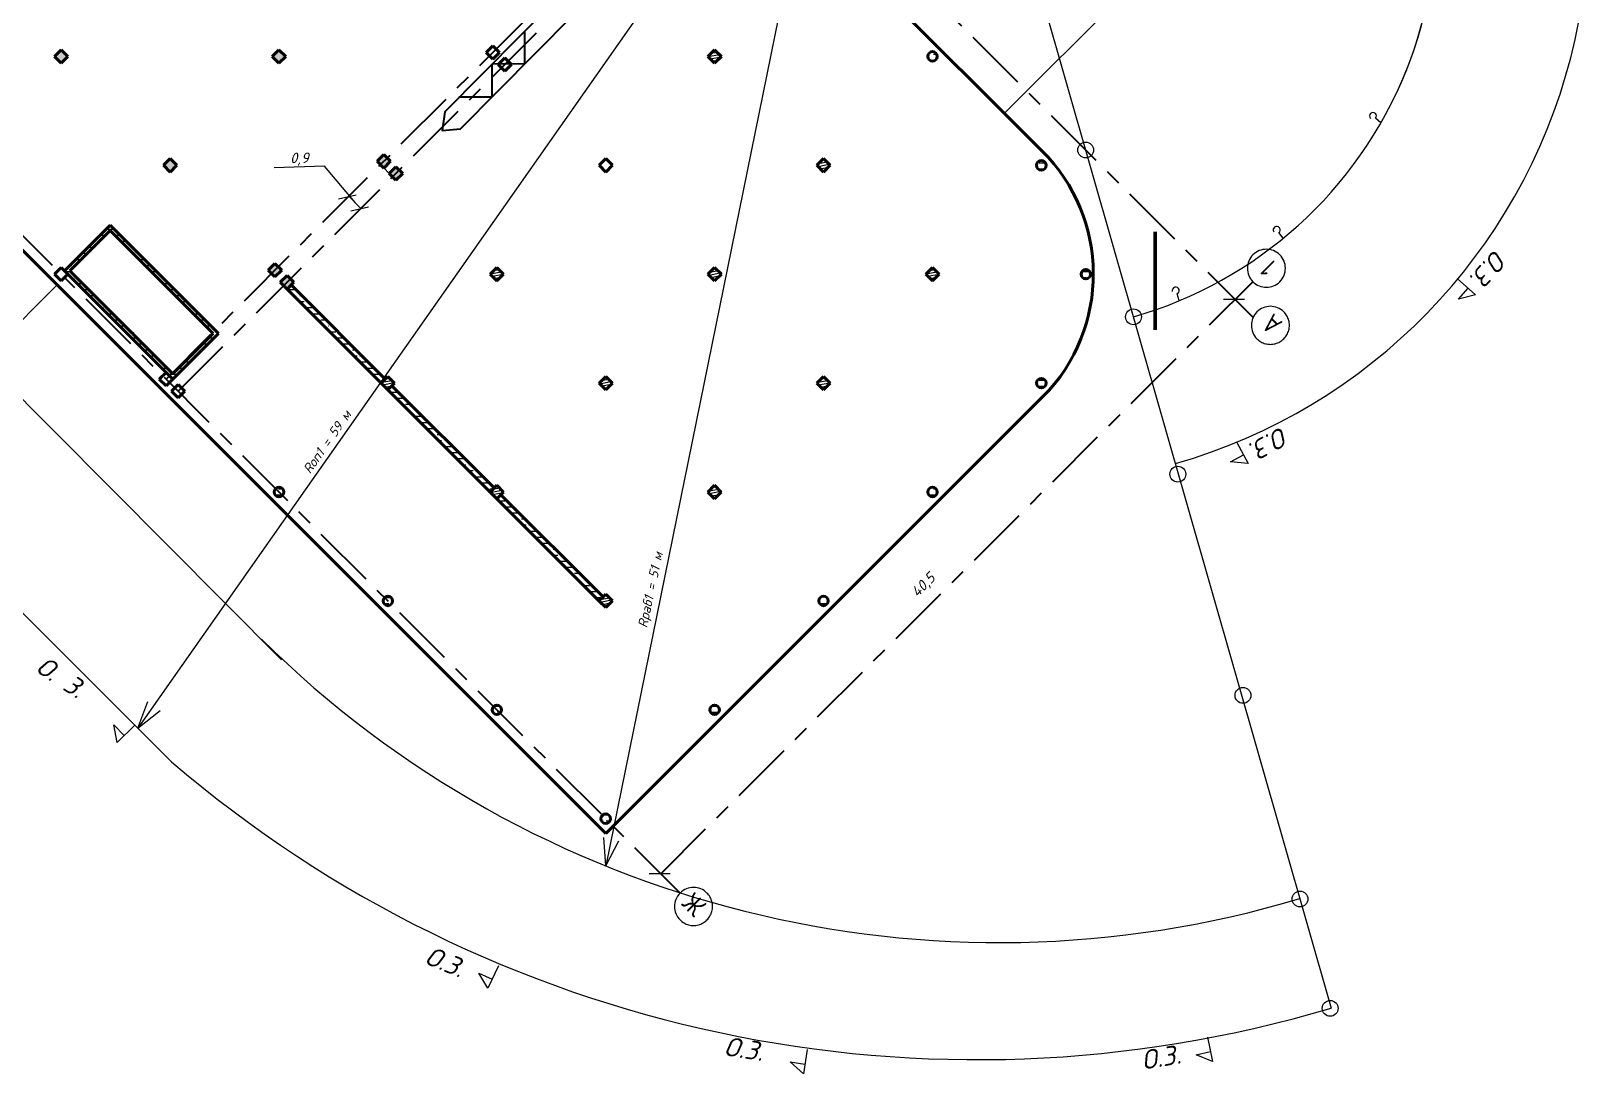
# Model space of a CAD drawing. Header units: millimetres. Extents: x 2279 to 5236, y 896 to 2828.
# Drawn here: x 2937.1 to 3232.1, y 2375.6 to 2573.1 of the extents above; entities that cross this region are included whole.
import ezdxf

# ---------------------------------------------------------------- set-up
doc = ezdxf.new("R2010")
doc.units = ezdxf.units.MM
for name, pattern in [('ACAD_ISO04W100', [30, 24, -3, 0, -3]), ('ADSK_Линия сетки', [21, 12, -3, 3, -3]), ('ADSK_Сверху', [4.5, 3, -1.5])]:
    doc.linetypes.add(name, pattern=pattern)
for name, color, linetype in [('PDF _!!ОСНОВНАЯ', 7, 'Continuous'), ('PDF _!!ТОНКАЯ', 7, 'Continuous'), ('PDF _0', 7, 'Continuous'), ('PDF _Текст', 7, 'Continuous'), ('оси', 240, 'ACAD_ISO04W100')]:
    doc.layers.add(name, color=color, linetype=linetype)
for name, color, linetype, lineweight in [('Колонны', 7, 'Continuous', 18), ('Лестницы', 7, 'Continuous', 18), ('Несущие колонны', 7, 'Continuous', 18), ('Перекрытия', 7, 'Continuous', 18), ('Стены разрез', 7, 'Continuous', 40)]:
    doc.layers.add(name, color=color, linetype=linetype, lineweight=lineweight)
doc.styles.add('GOST Common_1', font='GOST_Common.ttf', dxfattribs={"width": 0.9, "height": 1000})
doc.styles.add('PDF ISOCPEUR Italic', font='isocpeui.ttf')
pattern_1 = [(180, (3046.834, 2550.3535), (-2.000961, -1.1434064), [2.858516, -0.571703, 0.02415, -0.547553])]
pattern_2 = [(11, (16760.01376, -1012.47667), (-0.09693097, 0.49866661), [])]

# ---------------------------------------------------------------- blocks, each defined once
blk = doc.blocks.new('ADSK_Колонна бетонная_Квадратная - 500x500-299792-Первый этаж 0_000')
at = {"layer": 'Несущие колонны', "lineweight": 40}
for p, q in [((250, 250), (-250, 250)), ((-250, 250), (-250, -250)), ((250, -250), (250, 250)), ((-250, -250), (250, -250))]:
    blk.add_line(p, q, dxfattribs=at)
blk = doc.blocks.new('ADSK_Колонна бетонная_Квадратная - 500x500-328829-Первый этаж 0_000')
at = {"layer": 'Несущие колонны', "lineweight": 40}
for p, q in [((250, 250), (-250, 250)), ((-250, 250), (-250, -250)), ((250, -250), (250, 250)), ((-250, -250), (250, -250))]:
    blk.add_line(p, q, dxfattribs=at)
blk = doc.blocks.new('Ось сетки - D10-4847-Первый этаж 0_000')
at = {"layer": 'оси', "lineweight": 18}
for start, end in [(360, 180), (180, 360)]:
    blk.add_arc((0, 0), 5, start, end, dxfattribs=at)

msp = doc.modelspace()

# ---------------------------------------------------------------- hatches: boundary and pattern name
at = {"linetype": 'ByBlock', "lineweight": 20, "ltscale": 10}
h = msp.add_hatch(dxfattribs=at)
h.set_pattern_fill('ANSI35', color=256, scale=0.2, angle=320)
h.set_pattern_definition([(5, (16760.0138, -1012.4767), (-0.11068779, 1.26516727), []), (5, (16760.7017, -1013.0539), (-0.11068779, 1.26516727), [1.5875, -0.3175, 0, -0.3175])])
h.paths.add_polyline_path([(2901.52, 2652.05), (2900.25, 2650.78), (2901.52, 2649.51), (2902.8, 2650.78)])
h.paths.add_polyline_path([(2901.52, 2610.8), (2900.25, 2609.53), (2901.52, 2608.26), (2902.8, 2609.53)])
h.paths.add_polyline_path([(2860.27, 2608.26), (2860.91, 2608.89), (2859.63, 2610.17), (2859, 2609.53)])
h.paths.add_polyline_path([(2860.91, 2608.89), (2861.54, 2609.53), (2860.27, 2610.8), (2859.63, 2610.17)])
h.paths.add_polyline_path([(2839.64, 2630.16), (2840.28, 2630.79), (2839.64, 2631.43), (2838.37, 2630.16), (2839.64, 2628.88), (2840.28, 2629.52)])
h.paths.add_polyline_path([(2840.28, 2629.52), (2840.92, 2630.16), (2840.28, 2630.79), (2839.64, 2630.16)])
h.paths.add_polyline_path([(2880.9, 2590.18), (2880.26, 2589.54), (2881.53, 2588.27), (2882.17, 2588.9)])
h.paths.add_polyline_path([(2880.9, 2587.63), (2881.53, 2588.27), (2880.26, 2589.54), (2879.62, 2588.9)])
h.paths.add_polyline_path([(2920.88, 2588.9), (2922.15, 2587.63), (2923.42, 2588.9), (2922.15, 2590.18)])
h.paths.add_polyline_path([(2902.16, 2567.64), (2902.8, 2568.28), (2901.52, 2569.55), (2900.89, 2568.91)])
h.paths.add_polyline_path([(2900.89, 2568.91), (2900.25, 2568.28), (2901.52, 2567), (2902.16, 2567.64)])
h.paths.add_polyline_path([(2913.87, 2555.93), (2913.24, 2555.29), (2914.51, 2554.02), (2915.15, 2554.65)])
h.paths.add_polyline_path([(2914.51, 2556.56), (2913.87, 2555.93), (2915.15, 2554.65), (2915.78, 2555.29)])
h.paths.add_polyline_path([(2941.5, 2568.28), (2942.78, 2567), (2944.05, 2568.28), (2942.78, 2569.55)])
h.paths.add_polyline_path([(2963.4, 2587.63), (2964.68, 2588.9), (2963.4, 2590.18), (2962.13, 2588.9)])
h.paths.add_polyline_path([(2963.4, 2548.92), (2962.13, 2547.65), (2963.4, 2546.38), (2964.68, 2547.65)])
h.paths.add_polyline_path([(2984.03, 2567), (2985.3, 2568.28), (2984.03, 2569.55), (2982.76, 2568.28)])
h.paths.add_polyline_path([(2929.15, 2540.65), (2928.51, 2540.01), (2929.79, 2538.74), (2930.42, 2539.37)])
h.paths.add_polyline_path([(2929.79, 2541.28), (2929.15, 2540.65), (2930.42, 2539.37), (2931.06, 2540.01)])
h.paths.add_polyline_path([(2983.9, 2528.42), (2983.26, 2529.06), (2981.99, 2527.79), (2982.63, 2527.15)])
h.paths.add_polyline_path([(2982.63, 2527.15), (2983.26, 2526.51), (2984.54, 2527.79), (2983.9, 2528.42)])
h.paths.add_polyline_path([(2986.19, 2526.13), (2985.56, 2526.77), (2984.28, 2525.49), (2984.92, 2524.86)])
h.paths.add_polyline_path([(2986.32, 2524.99), (2986.83, 2525.49), (2986.19, 2526.13), (2984.92, 2524.86), (2985.56, 2524.22)])
h.paths.add_polyline_path([(3004.53, 2549.05), (3003.89, 2549.69), (3002.62, 2548.41), (3003.25, 2547.78)])
h.paths.add_polyline_path([(3005.16, 2548.41), (3004.53, 2549.05), (3003.25, 2547.78), (3003.89, 2547.14)])
h.paths.add_polyline_path([(3005.55, 2545.48), (3006.18, 2544.85), (3007.46, 2546.12), (3006.82, 2546.76)])
h.paths.add_polyline_path([(3004.91, 2546.12), (3005.55, 2545.48), (3006.82, 2546.76), (3006.18, 2547.39)])
h.paths.add_polyline_path([(3004.66, 2587.63), (3005.93, 2588.9), (3004.66, 2590.18), (3003.38, 2588.9)])
h.paths.add_polyline_path([(2984.03, 2608.26), (2985.3, 2609.53), (2984.03, 2610.8), (2982.76, 2609.53)])
h.paths.add_polyline_path([(2963.4, 2628.88), (2964.68, 2630.16), (2963.4, 2631.43), (2962.13, 2630.16)])
h.paths.add_polyline_path([(3012.29, 2621.24), (3013.57, 2622.52), (3012.29, 2623.79), (3011.02, 2622.52)])
h.paths.add_polyline_path([(3025.28, 2608.26), (3026.55, 2609.53), (3025.28, 2610.8), (3024.01, 2609.53)])
at = {"linetype": 'ByBlock', "lineweight": 15, "ltscale": 10}
h = msp.add_hatch(dxfattribs=at)
h.set_pattern_fill('ANSI31', color=256, scale=0.16, angle=326)
h.set_pattern_definition(pattern_2)
h.paths.add_polyline_path([(3088.43, 2506.4), (3087.16, 2507.67), (3085.89, 2506.4), (3087.16, 2505.12)])
h.paths.add_polyline_path([(3107.79, 2528.3), (3106.51, 2527.02), (3107.79, 2525.75), (3109.06, 2527.02)])
h.paths.add_polyline_path([(3066.53, 2528.3), (3065.26, 2527.02), (3066.53, 2525.75), (3067.81, 2527.02)])
h.paths.add_polyline_path([(3066.53, 2569.55), (3065.26, 2568.28), (3066.53, 2567), (3067.81, 2568.28)])
h.paths.add_polyline_path([(3088.43, 2547.65), (3087.16, 2548.92), (3085.89, 2547.65), (3087.16, 2546.38)])
h = msp.add_hatch(dxfattribs=at)
h.set_pattern_fill('ANSI31', color=256, scale=0.16, angle=326)
h.set_pattern_definition(pattern_2)
h.paths.add_polyline_path([(3026.55, 2527.02), (3025.28, 2528.3), (3024.01, 2527.02), (3025.28, 2525.75)])
h.paths.add_polyline_path([(3045.91, 2507.67), (3044.63, 2506.4), (3045.91, 2505.12), (3047.18, 2506.4)])
h.paths.add_polyline_path([(3066.53, 2487.04), (3065.26, 2485.77), (3066.53, 2484.5), (3067.81, 2485.77)])
h.paths.add_polyline_path([(3025.28, 2487.04), (3024.01, 2485.77), (3025.28, 2484.5), (3026.05, 2485.26), (3026.55, 2485.77)])
h.paths.add_polyline_path([(3047.18, 2465.14), (3045.91, 2466.42), (3044.63, 2465.14), (3045.91, 2463.87)])
h.paths.add_polyline_path([(3005.93, 2506.4), (3004.66, 2507.67), (3003.38, 2506.4), (3004.66, 2505.12), (3005.42, 2505.89)])
at = {"layer": 'Колонны', "lineweight": 9}
h = msp.add_hatch(dxfattribs=at)
h.set_pattern_fill('FP_1', color=256, scale=0.003601, angle=135, style=0, pattern_type=2)
h.set_pattern_definition(pattern_1)
h.paths.add_polyline_path([(3108.42, 2568.91), (3108.27, 2569.04), (3108.09, 2569.13), (3107.89, 2569.17), (3107.69, 2569.17), (3107.49, 2569.13), (3107.31, 2569.04), (3107.15, 2568.91), (3107.03, 2568.75), (3106.94, 2568.57), (3106.89, 2568.38), (3106.89, 2568.17), (3106.94, 2567.98), (3107.03, 2567.8), (3107.15, 2567.64), (3107.31, 2567.51), (3107.49, 2567.43), (3107.7, 2567.38), (3107.89, 2567.38), (3108.09, 2567.43), (3108.27, 2567.51), (3108.42, 2567.64), (3108.55, 2567.8), (3108.64, 2567.98), (3108.68, 2568.17), (3108.68, 2568.38), (3108.64, 2568.57), (3108.55, 2568.75)])
h = msp.add_hatch(dxfattribs=at)
h.set_pattern_fill('FP_1', color=256, scale=0.003601, angle=135, style=0, pattern_type=2)
h.set_pattern_definition(pattern_1)
h.paths.add_polyline_path([(3129.05, 2548.29), (3128.89, 2548.41), (3128.71, 2548.5), (3128.52, 2548.54), (3128.31, 2548.54), (3128.12, 2548.5), (3127.94, 2548.41), (3127.78, 2548.29), (3127.65, 2548.13), (3127.56, 2547.95), (3127.52, 2547.75), (3127.52, 2547.55), (3127.56, 2547.35), (3127.65, 2547.17), (3127.78, 2547.01), (3127.94, 2546.89), (3128.12, 2546.8), (3128.31, 2546.75), (3128.52, 2546.75), (3128.71, 2546.8), (3128.89, 2546.89), (3129.05, 2547.01), (3129.18, 2547.17), (3129.26, 2547.35), (3129.31, 2547.55), (3129.31, 2547.75), (3129.26, 2547.95), (3129.18, 2548.13)])
h = msp.add_hatch(dxfattribs=at)
h.set_pattern_fill('FP_1', color=256, scale=0.003601, angle=135, style=0, pattern_type=2)
h.set_pattern_definition(pattern_1)
h.paths.add_polyline_path([(3137.45, 2527.66), (3137.3, 2527.78), (3137.12, 2527.87), (3136.92, 2527.92), (3136.72, 2527.92), (3136.52, 2527.87), (3136.34, 2527.78), (3136.18, 2527.66), (3136.06, 2527.5), (3135.97, 2527.32), (3135.92, 2527.12), (3135.92, 2526.92), (3135.97, 2526.73), (3136.06, 2526.54), (3136.18, 2526.39), (3136.34, 2526.26), (3136.52, 2526.17), (3136.72, 2526.13), (3136.92, 2526.13), (3137.12, 2526.17), (3137.3, 2526.26), (3137.45, 2526.39), (3137.58, 2526.54), (3137.67, 2526.73), (3137.71, 2526.92), (3137.71, 2527.12), (3137.67, 2527.32), (3137.58, 2527.5)])
h = msp.add_hatch(dxfattribs=at)
h.set_pattern_fill('FP_1', color=256, scale=0.003601, angle=135, style=0, pattern_type=2)
h.set_pattern_definition(pattern_1)
h.paths.add_polyline_path([(3129.05, 2507.03), (3128.89, 2507.16), (3128.71, 2507.25), (3128.52, 2507.29), (3128.31, 2507.29), (3128.12, 2507.25), (3127.94, 2507.16), (3127.78, 2507.03), (3127.65, 2506.87), (3127.56, 2506.69), (3127.52, 2506.5), (3127.52, 2506.29), (3127.56, 2506.1), (3127.65, 2505.92), (3127.78, 2505.76), (3127.94, 2505.63), (3128.12, 2505.55), (3128.31, 2505.5), (3128.52, 2505.5), (3128.71, 2505.55), (3128.89, 2505.63), (3129.05, 2505.76), (3129.18, 2505.92), (3129.26, 2506.1), (3129.31, 2506.29), (3129.31, 2506.5), (3129.26, 2506.71), (3129.18, 2506.87)])
h = msp.add_hatch(dxfattribs=at)
h.set_pattern_fill('FP_1', color=256, scale=0.003601, angle=135, style=0, pattern_type=2)
h.set_pattern_definition(pattern_1)
h.paths.add_polyline_path([(2984.67, 2486.41), (2984.51, 2486.53), (2984.33, 2486.62), (2984.13, 2486.66), (2983.93, 2486.66), (2983.73, 2486.62), (2983.55, 2486.53), (2983.39, 2486.41), (2983.27, 2486.25), (2983.18, 2486.07), (2983.13, 2485.87), (2983.13, 2485.67), (2983.18, 2485.47), (2983.27, 2485.29), (2983.39, 2485.13), (2983.55, 2485.01), (2983.73, 2484.92), (2983.93, 2484.87), (2984.13, 2484.87), (2984.33, 2484.92), (2984.51, 2485.01), (2984.67, 2485.13), (2984.79, 2485.29), (2984.88, 2485.47), (2984.92, 2485.67), (2984.92, 2485.87), (2984.88, 2486.07), (2984.79, 2486.25)])
h = msp.add_hatch(dxfattribs=at)
h.set_pattern_fill('FP_1', color=256, scale=0.003601, angle=135, style=0, pattern_type=2)
h.set_pattern_definition(pattern_1)
h.paths.add_polyline_path([(3108.42, 2486.41), (3108.27, 2486.53), (3108.09, 2486.62), (3107.89, 2486.66), (3107.69, 2486.66), (3107.49, 2486.62), (3107.31, 2486.53), (3107.15, 2486.41), (3107.03, 2486.25), (3106.94, 2486.07), (3106.89, 2485.87), (3106.89, 2485.67), (3106.94, 2485.47), (3107.03, 2485.29), (3107.15, 2485.13), (3107.31, 2485.01), (3107.49, 2484.92), (3107.69, 2484.87), (3107.89, 2484.87), (3108.09, 2484.92), (3108.27, 2485.01), (3108.42, 2485.13), (3108.55, 2485.29), (3108.64, 2485.47), (3108.68, 2485.67), (3108.68, 2485.87), (3108.63, 2486.08), (3108.55, 2486.25)])
h = msp.add_hatch(dxfattribs=at)
h.set_pattern_fill('FP_1', color=256, scale=0.003601, angle=135, style=0, pattern_type=2)
h.set_pattern_definition(pattern_1)
h.paths.add_polyline_path([(3005.29, 2465.78), (3005.13, 2465.9), (3004.95, 2465.99), (3004.76, 2466.04), (3004.55, 2466.04), (3004.36, 2465.99), (3004.18, 2465.9), (3004.02, 2465.78), (3003.89, 2465.62), (3003.81, 2465.44), (3003.76, 2465.24), (3003.76, 2465.04), (3003.81, 2464.85), (3003.89, 2464.66), (3004.02, 2464.51), (3004.18, 2464.38), (3004.36, 2464.29), (3004.57, 2464.25), (3004.76, 2464.25), (3004.95, 2464.29), (3005.13, 2464.38), (3005.29, 2464.51), (3005.42, 2464.66), (3005.5, 2464.85), (3005.55, 2465.04), (3005.55, 2465.24), (3005.5, 2465.44), (3005.42, 2465.62)])
h = msp.add_hatch(dxfattribs=at)
h.set_pattern_fill('FP_1', color=256, scale=0.003601, angle=135, style=0, pattern_type=2)
h.set_pattern_definition(pattern_1)
h.paths.add_polyline_path([(3087.8, 2465.78), (3087.64, 2465.9), (3087.46, 2465.99), (3087.26, 2466.04), (3087.06, 2466.04), (3086.86, 2465.99), (3086.68, 2465.9), (3086.52, 2465.78), (3086.4, 2465.62), (3086.31, 2465.44), (3086.27, 2465.24), (3086.27, 2465.04), (3086.31, 2464.85), (3086.4, 2464.66), (3086.52, 2464.51), (3086.68, 2464.38), (3086.86, 2464.29), (3087.06, 2464.25), (3087.26, 2464.25), (3087.46, 2464.29), (3087.64, 2464.38), (3087.8, 2464.51), (3087.92, 2464.66), (3088.01, 2464.85), (3088.06, 2465.04), (3088.06, 2465.24), (3088, 2465.45), (3087.92, 2465.62)])
h = msp.add_hatch(dxfattribs=at)
h.set_pattern_fill('FP_1', color=256, scale=0.003601, angle=135, style=0, pattern_type=2)
h.set_pattern_definition(pattern_1)
h.paths.add_polyline_path([(3025.92, 2445.15), (3025.76, 2445.28), (3025.58, 2445.37), (3025.38, 2445.41), (3025.18, 2445.41), (3024.98, 2445.37), (3024.8, 2445.28), (3024.64, 2445.15), (3024.52, 2445), (3024.43, 2444.81), (3024.39, 2444.62), (3024.39, 2444.42), (3024.43, 2444.22), (3024.52, 2444.04), (3024.64, 2443.88), (3024.8, 2443.75), (3024.98, 2443.67), (3025.18, 2443.62), (3025.38, 2443.62), (3025.58, 2443.67), (3025.76, 2443.75), (3025.92, 2443.88), (3026.04, 2444.04), (3026.13, 2444.22), (3026.18, 2444.42), (3026.18, 2444.62), (3026.13, 2444.81), (3026.04, 2445)])
h = msp.add_hatch(dxfattribs=at)
h.set_pattern_fill('FP_1', color=256, scale=0.003601, angle=135, style=0, pattern_type=2)
h.set_pattern_definition(pattern_1)
h.paths.add_polyline_path([(3067.17, 2445.15), (3067.01, 2445.28), (3066.83, 2445.37), (3066.64, 2445.41), (3066.43, 2445.41), (3066.24, 2445.37), (3066.06, 2445.28), (3065.9, 2445.15), (3065.77, 2445), (3065.68, 2444.81), (3065.64, 2444.62), (3065.64, 2444.42), (3065.68, 2444.22), (3065.77, 2444.04), (3065.9, 2443.88), (3066.06, 2443.75), (3066.24, 2443.67), (3066.43, 2443.62), (3066.64, 2443.62), (3066.83, 2443.67), (3067.01, 2443.75), (3067.17, 2443.88), (3067.3, 2444.04), (3067.38, 2444.22), (3067.43, 2444.42), (3067.43, 2444.62), (3067.38, 2444.83), (3067.3, 2445)])
h = msp.add_hatch(dxfattribs=at)
h.set_pattern_fill('FP_1', color=256, scale=0.003601, angle=135, style=0, pattern_type=2)
h.set_pattern_definition(pattern_1)
h.paths.add_polyline_path([(3046.54, 2424.53), (3046.39, 2424.65), (3046.21, 2424.74), (3046.01, 2424.78), (3045.81, 2424.78), (3045.61, 2424.74), (3045.43, 2424.65), (3045.27, 2424.53), (3045.15, 2424.37), (3045.06, 2424.19), (3045.01, 2423.99), (3045.01, 2423.79), (3045.06, 2423.59), (3045.15, 2423.41), (3045.27, 2423.25), (3045.43, 2423.13), (3045.61, 2423.04), (3045.81, 2422.99), (3046.01, 2422.99), (3046.21, 2423.04), (3046.39, 2423.13), (3046.54, 2423.25), (3046.67, 2423.41), (3046.76, 2423.59), (3046.8, 2423.79), (3046.8, 2423.99), (3046.75, 2424.2), (3046.67, 2424.37)])
at = {"layer": 'Стены разрез', "lineweight": 9}
h = msp.add_hatch(dxfattribs=at)
h.set_pattern_fill('FP_1', color=256, scale=0.003601, angle=135, style=0, pattern_type=2)
h.set_pattern_definition(pattern_1)
h.paths.add_polyline_path([(2952.07, 2536.32), (2943.92, 2528.17), (2944.43, 2527.66), (2952.58, 2535.81)])
h = msp.add_hatch(dxfattribs=at)
h.set_pattern_fill('FP_1', color=256, scale=0.003601, angle=135, style=0, pattern_type=2)
h.set_pattern_definition(pattern_1)
h.paths.add_polyline_path([(2952.58, 2535.81), (2952.07, 2535.3), (2971.55, 2515.82), (2972.06, 2516.33), (2954.55, 2533.84)])
h = msp.add_hatch(dxfattribs=at)
h.set_pattern_fill('FP_1', color=256, scale=0.003601, angle=135, style=0, pattern_type=2)
h.set_pattern_definition(pattern_1)
h.paths.add_polyline_path([(2944.43, 2527.66), (2943.92, 2528.17), (2943.41, 2527.66), (2963.91, 2507.16), (2964.42, 2507.67), (2946.4, 2525.69)])
h = msp.add_hatch(dxfattribs=at)
h.set_pattern_fill('FP_1', color=256, scale=0.003601, angle=135, style=0, pattern_type=2)
h.set_pattern_definition(pattern_1)
h.paths.add_polyline_path([(2986.32, 2524.99), (2985.56, 2524.22), (3003.38, 2506.4), (3004.15, 2507.16)])
h = msp.add_hatch(dxfattribs=at)
h.set_pattern_fill('FP_1', color=256, scale=0.003601, angle=135, style=0, pattern_type=2)
h.set_pattern_definition(pattern_1)
h.paths.add_polyline_path([(2972.06, 2516.33), (2963.91, 2508.18), (2964.42, 2507.67), (2972.57, 2515.82)])
h = msp.add_hatch(dxfattribs=at)
h.set_pattern_fill('FP_1', color=256, scale=0.003601, angle=135, style=0, pattern_type=2)
h.set_pattern_definition(pattern_1)
h.paths.add_polyline_path([(3005.42, 2505.89), (3004.66, 2505.12), (3024.01, 2485.77), (3024.77, 2486.53)])
h = msp.add_hatch(dxfattribs=at)
h.set_pattern_fill('FP_1', color=256, scale=0.003601, angle=135, style=0, pattern_type=2)
h.set_pattern_definition(pattern_1)
h.paths.add_polyline_path([(3026.05, 2485.26), (3025.28, 2484.5), (3044.63, 2465.14), (3045.4, 2465.91), (3040.76, 2470.54)])

# ---------------------------------------------------------------- linework, layer by layer
at = {"linetype": 'ByBlock', "lineweight": 15, "ltscale": 10}
for p, q in [((3089.57, 2629.51), (2957.28, 2441.06)), ((3089.57, 2629.51), (3045.91, 2414.94)), ((3157.35, 2593.43), (3121.39, 2557.47)), ((2839.32, 2559.02), (2963.67, 2434.67)), ((2992.67, 2547.5), (2983.11, 2547.16)), ((2998.44, 2540.59), (2992.67, 2547.5)), ((3003.25, 2547.78), (3005.55, 2545.48)), ((2995.32, 2541.33), (2998.67, 2542.05)), ((2999.55, 2539.49), (2997.26, 2541.78)), ((2997.61, 2539.04), (3000.96, 2539.76)), ((3107.79, 2528.3), (3106.51, 2527.02)), ((3109.06, 2527.02), (3107.79, 2528.3)), ((3106.51, 2527.02), (3107.79, 2525.75)), ((3107.79, 2525.75), (3109.06, 2527.02)), ((2942.01, 2524.99), (2907.68, 2490.66)), ((3166.87, 2522.24), (3162.88, 2522.24)), ((3045.91, 2507.67), (3044.63, 2506.4)), ((3047.18, 2506.4), (3045.91, 2507.67)), ((3087.16, 2507.67), (3085.89, 2506.4)), ((3088.43, 2506.4), (3087.16, 2507.67)), ((3044.63, 2506.4), (3045.91, 2505.12)), ((3045.91, 2505.12), (3047.18, 2506.4)), ((3085.89, 2506.4), (3087.16, 2505.12)), ((3087.16, 2505.12), (3088.43, 2506.4)), ((3066.53, 2487.04), (3065.26, 2485.77)), ((3067.81, 2485.77), (3066.53, 2487.04)), ((3065.26, 2485.77), (3066.53, 2484.5)), ((3066.53, 2484.5), (3067.81, 2485.77)), ((2957.28, 2441.06), (2959.19, 2446.08)), ((2957.28, 2441.06), (2961.51, 2444.37)), ((3045.91, 2414.94), (3045.56, 2420.3)), ((3045.91, 2414.94), (3048.38, 2419.71)), ((3058.09, 2413.46), (3054.11, 2413.46))]:
    msp.add_line(p, q, dxfattribs=at)
at = {"linetype": 'ByBlock', "lineweight": 40, "ltscale": 10}
for p, q in [((3067.17, 2611.69), (3127.29, 2551.58)), ((3024.52, 2570.31), (3023.24, 2569.04)), ((2901.19, 2565.81), (3045.91, 2421.09)), ((3045.91, 2421.09), (3129.81, 2505))]:
    msp.add_line(p, q, dxfattribs=at)
at = {"linetype": 'ByBlock', "lineweight": 20, "ltscale": 10}
for p, q in [((3124.04, 2595.04), (3183.27, 2388.03)), ((2984.52, 2453.96), (2853.69, 2585.56))]:
    msp.add_line(p, q, dxfattribs=at)
at = {"linetype": 'ByBlock', "lineweight": 15, "ltscale": 10}
for centre in [(3136.8, 2550.55), (3145.86, 2518.96), (3154.25, 2489.16), (3166.59, 2447.25), (3177.39, 2408.68), (3183.11, 2387.96)]:
    msp.add_circle(centre, 1.5, dxfattribs=at)
for centre, radius, start, end in [((3124.04, 2595.04), 108.06, 286.0024, 45), ((3124.04, 2595.04), 79.15, 286.0024, 30.1627), ((3124.05, 2595.05), 79.14, 331.701, 30.1618), ((3116.26, 2612.81), 234.56, 229.4174, 286.5988)]:
    msp.add_arc(centre, radius, start, end, dxfattribs=at)
at = {"linetype": 'ByBlock', "lineweight": 40, "ltscale": 10}
msp.add_arc((3105.26, 2527.02), 32.99, 318.107, 48.107, dxfattribs=at)
at = {"linetype": 'ByBlock', "lineweight": 20, "ltscale": 10}
msp.add_arc((3120.44, 2598.99), 198.56, 225.2749, 286.6512, dxfattribs=at)
at = {"layer": 'PDF _!!ОСНОВНАЯ', "lineweight": 50}
msp.add_lwpolyline([(3149.94, 2516.46), (3149.94, 2535.02)], dxfattribs=at)
at = {"layer": 'PDF _!!ТОНКАЯ', "lineweight": 25}
for points in [[(3030.52, 2573.05), (3030.55, 2566.85), (3024.35, 2566.81)], [(3024.32, 2566.78), (3024.35, 2560.58), (3018.12, 2560.55)]]:
    msp.add_lwpolyline(points, dxfattribs=at)
at = {"layer": 'PDF _!!ТОНКАЯ', "lineweight": 20}
for points in [[(3192.72, 2555.71), (3191.72, 2556.59)], [(3174.23, 2533.88), (3173.4, 2534.91)], [(3207.15, 2526.23), (3210.63, 2523.1), (3207.38, 2522.29), (3209.24, 2524.36)], [(3154.54, 2522.06), (3154.1, 2523.31)], [(3165.34, 2495.29), (3167.58, 2491.19), (3164.25, 2491.5), (3166.7, 2492.83)], [(2956.72, 2441.63), (2953.37, 2438.35), (2952.77, 2441.65), (2954.71, 2439.65)], [(3025.59, 2396.01), (3023.59, 2391.78), (3021.89, 2394.66), (3024.4, 2393.47)], [(3159.86, 2382.51), (3160.83, 2377.93), (3157.71, 2379.18), (3160.45, 2379.77)], [(3084.06, 2380.19), (3083.34, 2375.56), (3080.87, 2377.84), (3083.64, 2377.42)]]:
    msp.add_lwpolyline(points, dxfattribs=at)
for centre, start, end in [((3191.22, 2556.99), 318.1901, 222.9991), ((3172.97, 2535.4), 308.485, 213.2939), ((3153.85, 2523.91), 289.2856, 194.0946)]:
    msp.add_arc(centre, 0.66, start, end, dxfattribs=at)
at = {"layer": 'PDF _0', "lineweight": 25}
msp.add_lwpolyline([(3086.4, 2629.44), (3015.41, 2557.81), (3014.94, 2554.22), (3018.39, 2554.55), (3089.51, 2626.32)], dxfattribs=at)
at = {"layer": 'Колонны', "lineweight": 40}
for centre, start, end in [((3107.79, 2568.28), 135, 225), ((3107.79, 2568.28), 315, 135), ((3107.79, 2568.28), 225, 315), ((3128.41, 2547.65), 135, 225), ((3128.41, 2547.65), 315, 135), ((3128.41, 2547.65), 225, 315), ((3136.82, 2527.02), 135, 225), ((3136.82, 2527.02), 315, 135), ((3136.82, 2527.02), 225, 315), ((3128.41, 2506.4), 135, 225), ((3128.41, 2506.4), 315, 135), ((3128.41, 2506.4), 225, 315), ((2984.03, 2485.77), 135, 225), ((2984.03, 2485.77), 315, 135), ((2984.03, 2485.77), 225, 315), ((3107.79, 2485.77), 135, 225), ((3107.79, 2485.77), 315, 135), ((3107.79, 2485.77), 225, 315), ((3004.66, 2465.14), 135, 225), ((3004.66, 2465.14), 315, 135), ((3004.66, 2465.14), 225, 315), ((3087.16, 2465.14), 135, 225), ((3087.16, 2465.14), 315, 135), ((3087.16, 2465.14), 225, 315), ((3025.28, 2444.52), 135, 225), ((3025.28, 2444.52), 315, 135), ((3025.28, 2444.52), 225, 315), ((3066.53, 2444.52), 135, 225), ((3066.53, 2444.52), 315, 135), ((3066.53, 2444.52), 225, 315), ((3045.91, 2423.89), 135, 225), ((3045.91, 2423.89), 315, 135), ((3045.91, 2423.89), 225, 315)]:
    msp.add_arc(centre, 0.9, start, end, dxfattribs=at)
at = {"layer": 'Лестницы', "linetype": 'ADSK_Сверху'}
msp.add_line((2956.48, 2516.03), (2956.27, 2515.82), dxfattribs=at)
at = {"layer": 'Лестницы'}
for p, q in [((2956.48, 2516.03), (2956.27, 2515.82)), ((2956.27, 2515.82), (2956.37, 2515.72))]:
    msp.add_line(p, q, dxfattribs=at)
at = {"layer": 'Несущие колонны', "lineweight": 40}
for p, q in [((2942.78, 2569.55), (2941.5, 2568.28)), ((2944.05, 2568.28), (2942.78, 2569.55)), ((2984.03, 2569.55), (2982.76, 2568.28)), ((2985.3, 2568.28), (2984.03, 2569.55)), ((3025.79, 2569.04), (3024.52, 2570.31)), ((3066.53, 2569.55), (3065.26, 2568.28)), ((3067.81, 2568.28), (3066.53, 2569.55)), ((2941.5, 2568.28), (2942.78, 2567)), ((2942.78, 2567), (2944.05, 2568.28)), ((2982.76, 2568.28), (2984.03, 2567)), ((2984.03, 2567), (2985.3, 2568.28)), ((3023.24, 2569.04), (3024.52, 2567.77)), ((3024.52, 2567.77), (3025.79, 2569.04)), ((3026.81, 2568.02), (3025.54, 2566.75)), ((3025.54, 2566.75), (3026.81, 2565.47)), ((3028.08, 2566.75), (3026.81, 2568.02)), ((3026.81, 2565.47), (3028.08, 2566.75)), ((3065.26, 2568.28), (3066.53, 2567)), ((3066.53, 2567), (3067.81, 2568.28)), ((2963.4, 2548.92), (2962.13, 2547.65)), ((2964.68, 2547.65), (2963.4, 2548.92)), ((3003.89, 2549.69), (3002.62, 2548.41)), ((3005.16, 2548.41), (3003.89, 2549.69)), ((3087.16, 2548.92), (3085.89, 2547.65)), ((3088.43, 2547.65), (3087.16, 2548.92)), ((2962.13, 2547.65), (2963.4, 2546.38)), ((2963.4, 2546.38), (2964.68, 2547.65)), ((3002.62, 2548.41), (3003.89, 2547.14)), ((3003.89, 2547.14), (3005.16, 2548.41)), ((3006.18, 2547.39), (3004.91, 2546.12)), ((3004.91, 2546.12), (3006.18, 2544.85)), ((3007.46, 2546.12), (3006.18, 2547.39)), ((3006.18, 2544.85), (3007.46, 2546.12)), ((3085.89, 2547.65), (3087.16, 2546.38)), ((3087.16, 2546.38), (3088.43, 2547.65)), ((2942.78, 2528.3), (2941.5, 2527.02)), ((2944.05, 2527.02), (2942.78, 2528.3)), ((2983.26, 2529.06), (2981.99, 2527.79)), ((2984.54, 2527.79), (2983.26, 2529.06)), ((3066.53, 2528.3), (3065.26, 2527.02)), ((3067.81, 2527.02), (3066.53, 2528.3)), ((3107.79, 2528.3), (3106.51, 2527.02)), ((3109.06, 2527.02), (3107.79, 2528.3)), ((2941.5, 2527.02), (2942.78, 2525.75)), ((2942.78, 2525.75), (2944.05, 2527.02)), ((2981.99, 2527.79), (2983.26, 2526.51)), ((2983.26, 2526.51), (2984.54, 2527.79)), ((2985.56, 2526.77), (2984.28, 2525.49)), ((2984.28, 2525.49), (2985.56, 2524.22)), ((2986.83, 2525.49), (2985.56, 2526.77)), ((2985.56, 2524.22), (2986.83, 2525.49)), ((3065.26, 2527.02), (3066.53, 2525.75)), ((3066.53, 2525.75), (3067.81, 2527.02)), ((3106.51, 2527.02), (3107.79, 2525.75)), ((3107.79, 2525.75), (3109.06, 2527.02)), ((2962.64, 2508.43), (2961.36, 2507.16)), ((2963.91, 2507.16), (2962.64, 2508.43)), ((3004.66, 2507.67), (3003.38, 2506.4)), ((3005.93, 2506.4), (3004.66, 2507.67)), ((3087.16, 2507.67), (3085.89, 2506.4)), ((3088.43, 2506.4), (3087.16, 2507.67)), ((2961.36, 2507.16), (2962.64, 2505.89)), ((2962.64, 2505.89), (2963.91, 2507.16)), ((2964.93, 2506.14), (2963.66, 2504.87)), ((2963.66, 2504.87), (2964.93, 2503.59)), ((2966.2, 2504.87), (2964.93, 2506.14)), ((2964.93, 2503.59), (2966.2, 2504.87)), ((3003.38, 2506.4), (3004.66, 2505.12)), ((3004.66, 2505.12), (3005.93, 2506.4)), ((3085.89, 2506.4), (3087.16, 2505.12)), ((3087.16, 2505.12), (3088.43, 2506.4)), ((3025.28, 2487.04), (3024.01, 2485.77)), ((3026.55, 2485.77), (3025.28, 2487.04)), ((3024.01, 2485.77), (3025.28, 2484.5)), ((3025.28, 2484.5), (3026.55, 2485.77)), ((3045.91, 2466.42), (3044.63, 2465.14)), ((3047.18, 2465.14), (3045.91, 2466.42)), ((3044.63, 2465.14), (3045.91, 2463.87)), ((3045.91, 2463.87), (3047.18, 2465.14))]:
    msp.add_line(p, q, dxfattribs=at)
at = {"layer": 'оси', "linetype": 'ADSK_Линия сетки'}
for p, q in [((3168.51, 2518.84), (2948.42, 2738.93)), ((3059.93, 2409.87), (2839.64, 2630.16)), ((2962.64, 2507.16), (3072.38, 2616.9)), ((2964.93, 2504.87), (3074.31, 2614.25)), ((3056.34, 2413.46), (3168.48, 2525.61))]:
    msp.add_line(p, q, dxfattribs=at)
at = {"layer": 'Перекрытия'}
for p, q in [((2901.19, 2565.81), (3045.91, 2421.09)), ((3045.91, 2421.09), (3129.81, 2505))]:
    msp.add_line(p, q, dxfattribs=at)
at = {"layer": 'Стены разрез'}
for p, q in [((2952.07, 2536.32), (2943.41, 2527.66)), ((2944.43, 2527.66), (2952.07, 2535.3)), ((2972.57, 2515.82), (2952.07, 2536.32)), ((2952.07, 2535.3), (2971.55, 2515.82)), ((2943.41, 2527.66), (2963.91, 2507.16)), ((2956.27, 2515.82), (2944.43, 2527.66)), ((2986.32, 2524.99), (2985.56, 2524.22)), ((2985.56, 2524.22), (3003.38, 2506.4)), ((3004.15, 2507.16), (2986.32, 2524.99)), ((2963.91, 2508.18), (2956.37, 2515.72)), ((2963.91, 2507.16), (2972.57, 2515.82)), ((2971.55, 2515.82), (2963.91, 2508.18)), ((3003.38, 2506.4), (3004.15, 2507.16)), ((3005.42, 2505.89), (3004.66, 2505.12)), ((3004.66, 2505.12), (3024.01, 2485.77)), ((3024.77, 2486.53), (3005.42, 2505.89)), ((3024.01, 2485.77), (3024.77, 2486.53)), ((3026.05, 2485.26), (3025.28, 2484.5)), ((3025.28, 2484.5), (3044.63, 2465.14)), ((3045.4, 2465.91), (3026.05, 2485.26)), ((3044.63, 2465.14), (3045.4, 2465.91))]:
    msp.add_line(p, q, dxfattribs=at)

# ---------------------------------------------------------------- block references
at = {"layer": 'Несущие колонны', "xscale": 0.003601280000000001, "yscale": 0.003601280000000001, "zscale": 0.003601280000000001, "rotation": 135.0000000000001}
for name, p in [('ADSK_Колонна бетонная_Квадратная - 500x500-328829-Первый этаж 0_000', (3066.53, 2568.28)), ('ADSK_Колонна бетонная_Квадратная - 500x500-299792-Первый этаж 0_000', (3045.91, 2547.65)), ('ADSK_Колонна бетонная_Квадратная - 500x500-328829-Первый этаж 0_000', (3045.91, 2547.65)), ('ADSK_Колонна бетонная_Квадратная - 500x500-328829-Первый этаж 0_000', (3025.28, 2527.02)), ('ADSK_Колонна бетонная_Квадратная - 500x500-328829-Первый этаж 0_000', (3107.79, 2527.02)), ('ADSK_Колонна бетонная_Квадратная - 500x500-328829-Первый этаж 0_000', (3045.91, 2506.4)), ('ADSK_Колонна бетонная_Квадратная - 500x500-328829-Первый этаж 0_000', (3087.16, 2506.4)), ('ADSK_Колонна бетонная_Квадратная - 500x500-328829-Первый этаж 0_000', (3066.53, 2485.77))]:
    msp.add_blockref(name, p, dxfattribs=at)
at = {"layer": 'оси', "lineweight": 18, "xscale": 0.7202559999999996, "yscale": 0.7202559999999996, "zscale": 0.7202559999999996}
for p, rotation in [((3171.03, 2528.15), 315.0000000000001), ((3171.78, 2517.34), 45), ((3062.54, 2407.26), 45)]:
    msp.add_blockref('Ось сетки - D10-4847-Первый этаж 0_000', p, dxfattribs=dict(at, rotation=rotation))

# ---------------------------------------------------------------- texts
at = {"layer": 'PDF _Текст', "attachment_point": 7, "style": 'PDF ISOCPEUR Italic'}
for s, insert, char_height, rotation in [('0,9', (2986.15, 2547.58), 2, 0.2528), ('О.З.', (3214.36, 2531.94), 3.6, 227.3992), ('Rоп1 = 59 м ', (2989.93, 2489.08), 1.7999, 55.1509), ('О.З.', (3174.04, 2498.29), 3.6, 208.0064), ('Rраб1 = 51 м ', (3054.2, 2459.82), 1.7999, 77.9945), ('40,5', (3105.27, 2465.37), 2, 45.2528), ('О. З.', (2937.72, 2451.92), 3.6, 326.3584), ('О.З.', (3011.38, 2396.54), 3.6, 337.8096), ('О.З.', (3068.16, 2379.07), 3.6, 351.5539), ('О.З.', (3147.68, 2376.33), 3.6, 9.5158)]:
    msp.add_mtext(s, dxfattribs=dict(at, insert=insert, char_height=char_height, rotation=rotation))
at = {"layer": 'оси', "char_height": 3.6013, "attachment_point": 1, "rotation": 135, "style": 'GOST Common_1'}
for s, insert, width in [('\\fGOST Common|b0|i0|c204|p34|;\\W.9;1', (3170.65, 2526.38), 2.0267), ('\\fGOST Common|b0|i0|c204|p34|;\\W.9;А', (3171.74, 2515.29), 3.5858), ('\\fGOST Common|b0|i0|c204|p34|;\\W.9;Ж', (3062.63, 2405.09), 4.0015)]:
    msp.add_mtext(s, dxfattribs=dict(at, insert=insert, width=width))

doc.saveas('drawing.dxf')
